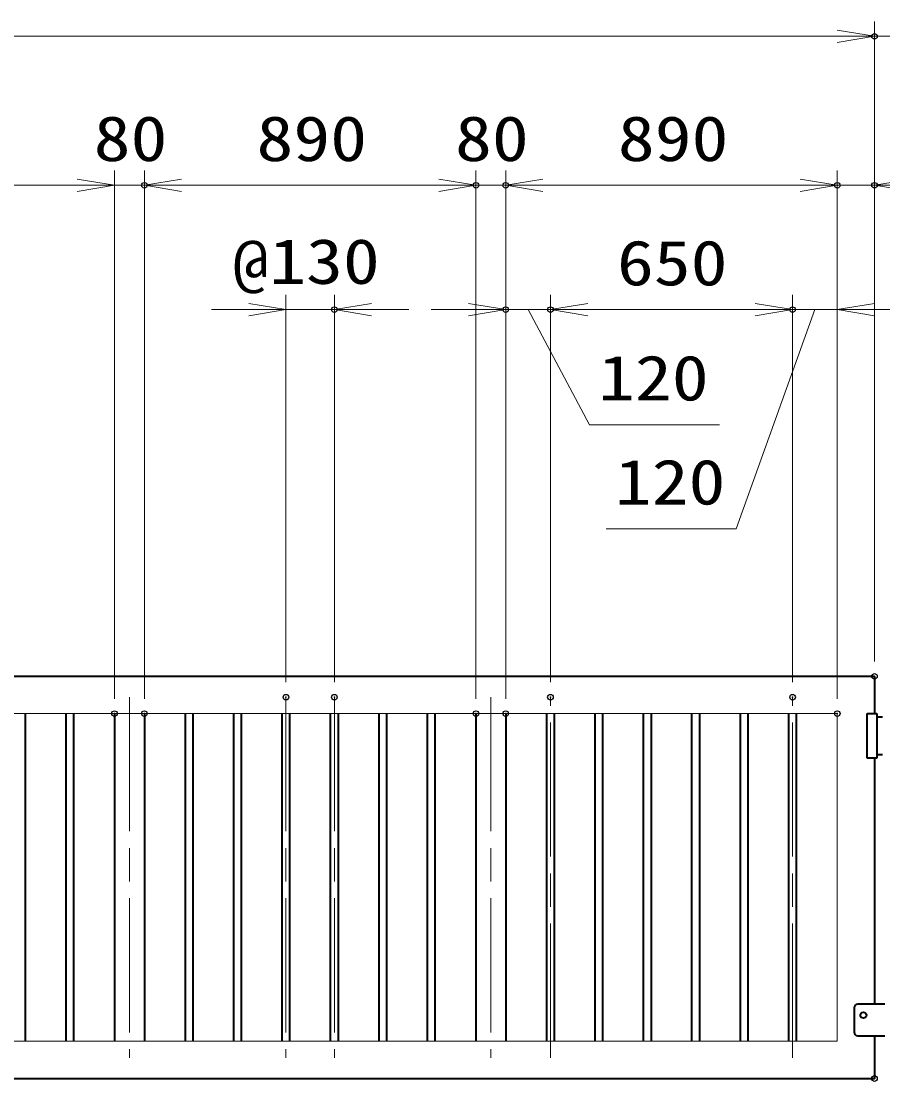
# Model space of a CAD drawing. Units: millimetres at full size. Extents: x -11880 to 11880, y -8400 to 8400.
# Drawn here: x 1448 to 3760, y -484 to 2392 of the extents above; entities that cross this region are included whole.
import ezdxf
from ezdxf.enums import TextEntityAlignment as Align

# ---------------------------------------------------------------- set-up
doc = ezdxf.new("R2010")
doc.units = ezdxf.units.MM
doc.header["$LTSCALE"] = 30
doc.header["$PDMODE"] = 32
doc.header["$PDSIZE"] = 15
doc.linetypes.add('USER1', pattern=[18, 12, -1.5, 3, -1.5])
for name, color, linetype, lineweight in [('0-1_外形線', 7, 'Continuous', 35), ('0-2_軸線', 200, 'USER1', 15), ('0-3_細線', 2, 'Continuous', 35), ('0-4_寸法線', 4, 'Continuous', 18), ('0-5_0', 7, 'Continuous', 18)]:
    doc.layers.add(name, color=color, linetype=linetype, lineweight=lineweight)
doc.layers.add('0-6_Defpoints', color=7, linetype='Continuous')
doc.styles.add('ＭＳ ゴシック', font='')
doc.styles.get('ＭＳ ゴシック').set_extended_font_data('MS Gothic')

# ---------------------------------------------------------------- blocks, each defined once
blk = doc.blocks.new('_Open')
at = {"layer": '0-5_0', "color": 4}
blk.add_line((-30, 5), (0, 0), dxfattribs=at)
blk.add_lwpolyline([(-30, -5), (0, 0), (-30, 0)], dxfattribs=at)
blk = doc.blocks.new('S256')
at = {"layer": '0-4_寸法線'}
for points in [[(5277657.3, 87778639), (5238782.1, 87778639), (5221555.2, 87815424.2), (5220282.9, 87818141.1)], [(5222008.1, 87815636.3), (5220282.9, 87818141.1), (5221102.4, 87815212.2)]]:
    blk.add_lwpolyline(points, dxfattribs=at)
at = {"layer": '0-4_寸法線', "color": 254, "style": 'ＭＳ ゴシック', "width": 0.75}
blk.add_text('打掛金具（道路側）', height=3637, dxfattribs=at).set_placement((5242982.1, 87786490.8), align=Align.BOTTOM_LEFT)
at = {"layer": '0-4_寸法線', "color": 254, "style": 'ＭＳ ゴシック'}
blk.add_text('SUS304（＃400）', height=3637, dxfattribs=at).set_placement((5242550.1, 87780039.6), align=Align.BOTTOM_LEFT)

msp = doc.modelspace()

# ---------------------------------------------------------------- linework, layer by layer
at = {"layer": '0-1_外形線'}
for p, q in [((3738.04, 633.59), (3738.04, 533.59)), ((1458.04, 533.59), (1458.04, -346.41)), ((1568.04, -346.41), (1568.04, 533.59)), ((1588.04, 533.59), (1588.04, -346.41)), ((1698.04, 533.59), (1698.04, -346.41)), ((1778.04, 533.59), (1778.04, -346.41)), ((1888.04, -346.41), (1888.04, 533.59)), ((1908.04, 533.59), (1908.04, -346.41)), ((2018.04, -346.41), (2018.04, 533.59)), ((2038.04, 533.59), (2038.04, -346.41)), ((2148.04, -346.41), (2148.04, 533.59)), ((2168.04, 533.59), (2168.04, -346.41)), ((2278.04, -346.41), (2278.04, 533.59)), ((2298.04, 533.59), (2298.04, -346.41)), ((2408.04, -346.41), (2408.04, 533.59)), ((2428.04, 533.59), (2428.04, -346.41)), ((2538.04, -346.41), (2538.04, 533.59)), ((2558.04, 533.59), (2558.04, -346.41)), ((2668.04, 533.59), (2668.04, -346.41)), ((2748.04, 533.59), (2748.04, -346.41)), ((2858.04, -346.41), (2858.04, 533.59)), ((2878.04, 533.59), (2878.04, -346.41)), ((2988.04, -346.41), (2988.04, 533.59)), ((3008.04, 533.59), (3008.04, -346.41)), ((3118.04, -346.41), (3118.04, 533.59)), ((3138.04, 533.59), (3138.04, -346.41)), ((3248.04, -346.41), (3248.04, 533.59)), ((3268.04, 533.59), (3268.04, -346.41)), ((3378.04, -346.41), (3378.04, 533.59)), ((3398.04, 533.59), (3398.04, -346.41)), ((3508.04, -346.41), (3508.04, 533.59)), ((3528.04, 533.59), (3528.04, -346.41)), ((3718.04, 533.59), (3744.04, 533.59)), ((3718.04, 413.59), (3718.04, 533.59)), ((3744.04, 533.59), (3744.04, 413.59)), ((3759.34, 523.59), (3744.04, 523.59)), ((3744.04, 413.59), (3718.04, 413.59)), ((3738.04, 413.59), (3738.04, -246.41)), ((3744.04, 423.59), (3759.34, 423.59)), ((3683.04, -256.41), (3683.04, -321.41)), ((3765.54, -246.41), (3693.04, -246.41)), ((3693.04, -331.41), (3765.54, -331.41)), ((3738.04, -331.41), (3738.04, -446.41)), ((-261.96, -446.41), (3738.04, -446.41))]:
    msp.add_line(p, q, dxfattribs=at)
msp.add_lwpolyline([(3738.04, 633.59), (-261.96, 633.59), (-261.96, 66.09)], dxfattribs=at)
for centre, start, end in [((3693.04, -256.41), 90, 180), ((3693.04, -321.41), 180, 270)]:
    msp.add_arc(centre, 10, start, end, dxfattribs=at)
at = {"layer": '0-2_軸線'}
for p, q in [((1738.04, 577.59), (1738.04, -390.41)), ((2158.04, 577.59), (2158.04, -390.41)), ((2288.04, 577.59), (2288.04, -390.41)), ((2708.04, 577.59), (2708.04, -390.41)), ((2868.04, -390.41), (2868.04, 577.59)), ((3518.04, -390.41), (3518.04, 577.59))]:
    msp.add_line(p, q, dxfattribs=at)
at = {"layer": '0-3_細線'}
msp.add_circle((3708.04, -276.41), 8, dxfattribs=at)
at = {"layer": '0-4_寸法線'}
for p, q in [((3738.04, 673.59), (3738.04, 2392.15)), ((3738.04, 673.59), (3738.04, 2392.15)), ((-261.96, 2352.15), (3738.04, 2352.15)), ((3638.04, 2352.15), (3538.04, 2352.15)), ((3868.04, 2352.15), (3738.04, 2352.15)), ((1698.04, 573.59), (1698.04, 1992.15)), ((1698.04, 573.59), (1698.04, 1992.15)), ((1778.04, 573.59), (1778.04, 1992.15)), ((1778.04, 573.59), (1778.04, 1992.15)), ((2668.04, 573.59), (2668.04, 1992.15)), ((2668.04, 573.59), (2668.04, 1992.15)), ((2748.04, 573.59), (2748.04, 1992.15)), ((2748.04, 573.59), (2748.04, 1992.15)), ((3638.04, 573.59), (3638.04, 1992.15)), ((3638.04, 573.59), (3638.04, 1992.15)), ((3738.04, 673.59), (3738.04, 1992.15)), ((1698.04, 1952.15), (808.04, 1952.15)), ((1598.04, 1952.15), (1498.04, 1952.15)), ((1698.04, 1952.15), (1778.04, 1952.15)), ((1778.04, 1952.15), (2668.04, 1952.15)), ((1878.04, 1952.15), (1978.04, 1952.15)), ((2568.04, 1952.15), (2468.04, 1952.15)), ((2668.04, 1952.15), (2748.04, 1952.15)), ((2748.04, 1952.15), (3638.04, 1952.15)), ((2848.04, 1952.15), (2948.04, 1952.15)), ((3538.04, 1952.15), (3438.04, 1952.15)), ((3638.04, 1952.15), (3738.04, 1952.15)), ((2158.04, 617.59), (2158.04, 1658.34)), ((2288.04, 617.59), (2288.04, 1658.34)), ((2748.04, 573.59), (2748.04, 1658.34)), ((2868.04, 617.59), (2868.04, 1658.34)), ((2868.04, 617.59), (2868.04, 1658.34)), ((3518.04, 617.59), (3518.04, 1658.34)), ((3518.04, 617.59), (3518.04, 1658.34)), ((3638.04, 573.59), (3638.04, 1658.34)), ((2058.04, 1618.34), (1958.04, 1618.34)), ((2158.04, 1618.34), (2288.04, 1618.34)), ((2388.04, 1618.34), (2488.04, 1618.34)), ((2648.04, 1618.34), (2548.04, 1618.34)), ((2868.04, 1618.34), (2748.04, 1618.34)), ((3518.04, 1618.34), (2868.04, 1618.34)), ((2968.04, 1618.34), (3068.04, 1618.34)), ((3418.04, 1618.34), (3318.04, 1618.34)), ((3638.04, 1618.34), (3518.04, 1618.34)), ((3738.04, 1618.34), (3838.04, 1618.34))]:
    msp.add_line(p, q, dxfattribs=at)
for points in [[(2808.04, 1618.34), (2972.83, 1309.33), (3321.63, 1309.33)], [(3578.04, 1618.34), (3366.56, 1029.95), (3017.76, 1029.95)]]:
    msp.add_lwpolyline(points, dxfattribs=at)
at = {"layer": '0-5_0'}
msp.add_line((-161.96, 533.59), (3638.04, 533.59), dxfattribs=at)
msp.add_lwpolyline([(3638.04, 533.59), (3638.04, -346.41), (-161.96, -346.41), (-161.96, -125.91)], dxfattribs=at)
at = {"layer": '0-6_Defpoints'}
for p in [(3738.04, 2352.15), (1778.04, 1952.15), (2668.04, 1952.15), (2748.04, 1952.15), (3638.04, 1952.15), (3738.04, 1952.15), (2288.04, 1618.34), (2748.04, 1618.34), (2868.04, 1618.34), (3518.04, 1618.34), (3738.04, 633.59), (3738.04, 633.59), (2158.04, 577.59), (2288.04, 577.59), (2868.04, 577.59), (3518.04, 577.59), (1698.04, 533.59), (1778.04, 533.59), (2668.04, 533.59), (2748.04, 533.59), (3638.04, 533.59), (3738.04, -446.41)]:
    msp.add_point(p, dxfattribs=at)

# ---------------------------------------------------------------- block references
at = {"layer": '0-4_寸法線'}
for name, p, xscale, yscale in [('_Open', (3738.04, 2352.15), 3.333333, 3.333333), ('_Open', (3738.04, 2352.15), 3.333333, 3.333333), ('_Open', (1698.04, 1952.15), 3.333333, 3.333333), ('_Open', (1698.04, 1952.15), 3.333333, 3.333333), ('_Open', (2668.04, 1952.15), 3.333333, 3.333333), ('_Open', (2668.04, 1952.15), 3.333333, 3.333333), ('_Open', (3638.04, 1952.15), 3.333333, 3.333333), ('_Open', (3638.04, 1952.15), 3.333333, 3.333333), ('_Open', (2158.04, 1618.34), 3.333333, 3.333333), ('_Open', (2748.04, 1618.34), 3.333333, 3.333333), ('_Open', (3518.04, 1618.34), 3.333333, 3.333333), ('_Open', (3518.04, 1618.34), 3.333333, 3.333333), ('S256', (-174218.27, -2927222.78), 0.03333333, 0.03333333)]:
    msp.add_blockref(name, p, dxfattribs=dict(at, xscale=xscale, yscale=yscale))
at = {"layer": '0-4_寸法線', "xscale": 3.333333, "yscale": 3.333333, "rotation": 180}
for p in [(1778.04, 1952.15), (1778.04, 1952.15), (2748.04, 1952.15), (2748.04, 1952.15), (3738.04, 1952.15), (2288.04, 1618.34), (2868.04, 1618.34), (2868.04, 1618.34), (3638.04, 1618.34)]:
    msp.add_blockref('_Open', p, dxfattribs=at)

# ---------------------------------------------------------------- texts
at = {"layer": '0-4_寸法線', "color": 254, "style": 'ＭＳ ゴシック', "width": 1.2}
for s, p in [('80', (1642.04, 1980.84)), ('890', (2079.04, 1980.84)), ('80', (2612.04, 1980.84)), ('890', (3049.04, 1980.84)), ('@130', (2014.24, 1651.02)), ('650', (3046.64, 1647.02)), ('120', (2996.03, 1338.02)), ('120', (3040.96, 1058.64))]:
    msp.add_text(s, height=121.2, dxfattribs=at).set_placement(p, align=Align.BOTTOM_LEFT)

doc.saveas('drawing.dxf')
